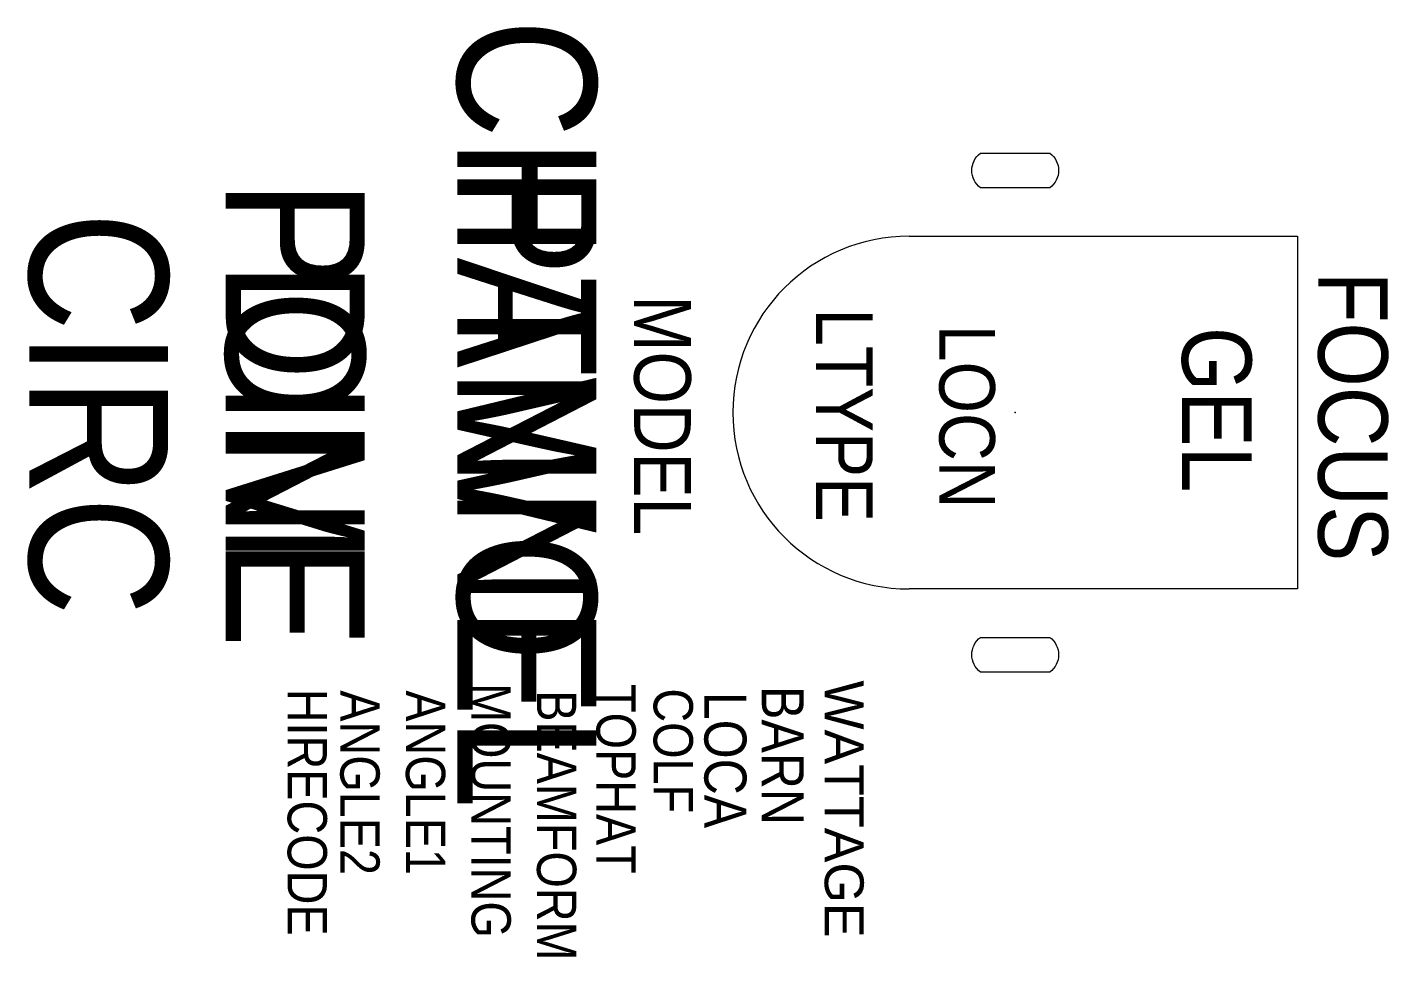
# Model space of a CAD drawing. Extents: x 926 to 1906, y 172 to 842.
import ezdxf
from ezdxf.enums import TextEntityAlignment as Align

# ---------------------------------------------------------------- set-up
doc = ezdxf.new("R2010")
doc.units = 0
doc.header["$MEASUREMENT"] = 0
doc.layers.get('0').update_dxf_attribs({"linetype": 'CONTINUOUS'})
for name, color, linetype in [('CHANNEL', 3, 'CONTINUOUS'), ('CIRC', 6, 'CONTINUOUS'), ('DIMMER', 4, 'CONTINUOUS'), ('FOCUS', 30, 'CONTINUOUS'), ('GEL', 1, 'CONTINUOUS'), ('LANTERNS', 4, 'CONTINUOUS'), ('LOCATION', 7, 'CONTINUOUS'), ('MODEL', 6, 'CONTINUOUS'), ('PATCH', 5, 'CONTINUOUS'), ('PATCH2', 5, 'CONTINUOUS')]:
    doc.layers.add(name, color=color, linetype=linetype)

msp = doc.modelspace()

# ---------------------------------------------------------------- linework, layer by layer
for p, q in [((1561.04, 691.1), (1840.44, 691.1)), ((1840.44, 691.1), (1840.44, 437.1)), ((1840.44, 437.1), (1561.04, 437.1))]:
    msp.add_line(p, q)
msp.add_arc((1561.04, 564.1), 127, 90, 270)
msp.add_point((1637.24, 564.1))
at = {"layer": 'LANTERNS', "color": 0}
for points in [[(1612.24, 750.95), (1662.24, 750.95, -0.5), (1662.24, 725.95), (1612.24, 725.95, -0.5), (1612.24, 750.95)], [(1612.24, 402.25), (1662.24, 402.25, -0.5), (1662.24, 377.25), (1612.24, 377.25, -0.5), (1612.24, 402.25)]]:
    msp.add_lwpolyline(points, format="xyb", dxfattribs=at)

# ---------------------------------------------------------------- texts
at = {"layer": 'CHANNEL', "width": 0.89}
msp.add_attdef('CHANNEL', text='', height=100, rotation=270, dxfattribs=at).set_placement((1235.84, 563.24), align=Align.CENTER)
at = {"layer": 'CIRC', "width": 0.89}
msp.add_attdef('CIRC', text='', height=100, rotation=270, dxfattribs=at).set_placement((927.73, 563.24), align=Align.CENTER)
at = {"layer": 'DIMMER', "width": 0.89}
msp.add_attdef('DIM', text='', height=100, rotation=270, dxfattribs=at).set_placement((1069.18, 564.1), align=Align.CENTER)
at = {"layer": 'FOCUS', "width": 0.89}
msp.add_attdef('FOCUS', text='', height=50, rotation=270, dxfattribs=at).set_placement((1855.32, 561.18), align=Align.CENTER)
at = {"layer": 'GEL', "width": 0.89}
msp.add_attdef('GEL', text='', height=50, rotation=270, dxfattribs=at).set_placement((1757.3, 566.19), align=Align.CENTER)
at = {"layer": 'LANTERNS', "color": 0, "width": 0.89, "flags": 1}
for tag, p, s, height in [('ANGLE2', (1151.59, 364.12), '44', 28.305), ('ANGLE1', (1198.77, 364.12), '21', 28.305), ('MOUNTING', (1245.94, 369.32), 'STANDARD HOOK CLAMP', 28.3047), ('TOPHAT', (1335.9, 368.61), 'Y', 28.3), ('COLF', (1377.03, 365.5), 'N', 28.3), ('BARN', (1454.86, 367.19), '1', 30.26), ('HIRECODE', (1113.68, 365.26), 'C', 28.3), ('BEAMFORM', (1293.12, 364.12), 'E', 28.3), ('LOCA', (1413.58, 362.97), '', 30.26)]:
    msp.add_attdef(tag, p, s, height=height, rotation=270, dxfattribs=at)
at = {"layer": 'LANTERNS', "color": 0, "flags": 1}
msp.add_attdef('WATTAGE', (1500.17, 371.22), '1000', height=28, rotation=270, dxfattribs=at)
at = {"layer": 'LOCATION', "width": 0.89}
msp.add_attdef('LOCN', text='', height=40, rotation=270, dxfattribs=at).set_placement((1582.65, 561.16), align=Align.CENTER)
at = {"layer": 'MODEL', "width": 0.89}
for tag, text, height, p in [('MODEL', 'P64 MFL', 40.798, (1363.06, 562.2)), ('LTYPE', '', 40.8, (1493.96, 562.2))]:
    msp.add_attdef(tag, text=text, height=height, rotation=270, dxfattribs=at).set_placement(p, align=Align.CENTER)
at = {"layer": 'PATCH', "width": 0.89}
msp.add_attdef('PONE', text='', height=100, rotation=270, dxfattribs=at).set_placement((1069.17, 563.24), align=Align.CENTER)
at = {"layer": 'PATCH2', "width": 0.89}
msp.add_attdef('PTWO', text='', height=100, rotation=270, dxfattribs=at).set_placement((1235.84, 563.24), align=Align.CENTER)

doc.saveas('drawing.dxf')
